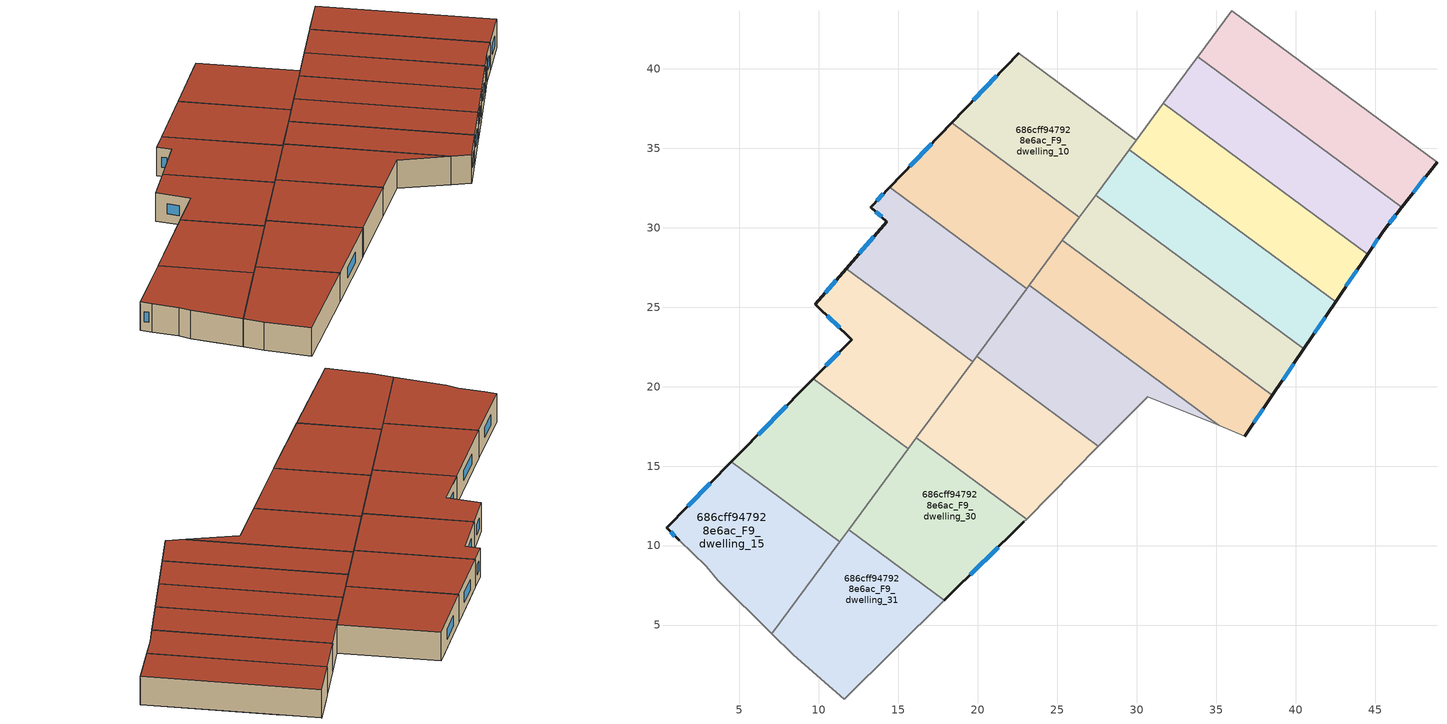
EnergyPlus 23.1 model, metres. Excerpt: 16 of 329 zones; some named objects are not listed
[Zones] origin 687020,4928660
686cff947928e6ac_F9_dwelling_10
 floor to 686cff947928e6ac_F8_dwelling_22 (EU_floor_Construction): 29.17,34.42 26.6,30.93 18.6,36.85 21.62,40 z27
 floor adiabatic (EU_floor_Construction): 29.98,35.51 29.17,34.42 21.62,40 22.57,40.98 z27
 floor to 686cff947928e6ac_F8_dwelling_24 (EU_floor_Construction): 26.6,30.93 26.4,30.67 18.36,36.6 18.6,36.85 z27
 wall outside (EU_wall_Construction): 22.57,40.98 18.36,36.6 z27:30
 wall to 686cff947928e6ac_F9_dwelling_11 (EU_wall_Construction): 18.36,36.6 26.4,30.67 z27:30
 wall to 686cff947928e6ac_F9_dwelling_9 (EU_wall_Construction): 29.98,35.51 22.57,40.98 z27:30
 wall to 686cff947928e6ac_F9_dwelling_25 (EU_wall_Construction): 27.43,32.05 29.55,34.92 z27:30
 wall to 686cff947928e6ac_F9_dwelling_24 (EU_wall_Construction): 29.55,34.92 29.98,35.51 z27:30
 wall to 686cff947928e6ac_F9_dwelling_26 (EU_wall_Construction): 26.4,30.67 27.43,32.05 z27:30
 window (EU_Window_Construction): 21.2,39.56 19.73,38.03 z27.98:29.02
 roof outside (EU_roof_Construction): 26.4,30.67 29.98,35.51 22.57,40.98 18.36,36.6 z30
686cff947928e6ac_F9_dwelling_11
 floor to 686cff947928e6ac_F8_dwelling_24 (EU_floor_Construction): 26.4,30.67 24.1,27.55 15.66,33.79 18.36,36.6 z27
 floor to 686cff947928e6ac_F8_dwelling_25 (EU_floor_Construction): 24.1,27.55 23.09,26.17 14.46,32.54 15.66,33.79 z27
 wall outside (EU_wall_Construction): 18.36,36.6 14.46,32.54 z27:30
 wall to 686cff947928e6ac_F9_dwelling_12 (EU_wall_Construction): 14.46,32.54 23.09,26.17 z27:30
 wall to 686cff947928e6ac_F9_dwelling_27 (EU_wall_Construction): 23.23,26.37 25.32,29.2 z27:30
 wall to 686cff947928e6ac_F9_dwelling_26 (EU_wall_Construction): 25.32,29.2 26.4,30.66 z27:30
 wall to 686cff947928e6ac_F9_dwelling_28 (EU_wall_Construction): 23.09,26.17 23.23,26.37 z27:30
 window (EU_Window_Construction): 17.09,35.28 15.73,33.86 z27.98:29.02
 roof outside (EU_roof_Construction): 23.09,26.17 26.4,30.67 18.36,36.6 14.46,32.54 z30
686cff947928e6ac_F9_dwelling_12
 floor to 686cff947928e6ac_F8_dwelling_25 (EU_floor_Construction): 23.09,26.17 21.19,23.61 13.4,29.37 14.29,30.39 13.26,31.29 14.46,32.54 z27
 floor to 686cff947928e6ac_F8_dwelling_26 (EU_floor_Construction): 21.19,23.61 19.68,21.56 19.5,21.69 21.02,23.74 z27
 floor to 686cff947928e6ac_F8_dwelling_27 (EU_floor_Construction): 21.02,23.74 19.5,21.69 11.72,27.43 13.4,29.37 z27
 wall outside (EU_wall_Construction): 14.46,32.54 13.26,31.29 14.29,30.39 11.72,27.43 z27:30
 wall to 686cff947928e6ac_F9_dwelling_13 (EU_wall_Construction): 11.72,27.43 19.68,21.56 z27:30
 wall to 686cff947928e6ac_F9_dwelling_28 (EU_wall_Construction): 19.93,21.9 23.09,26.17 z27:30
 wall to 686cff947928e6ac_F9_dwelling_29 (EU_wall_Construction): 19.68,21.56 19.93,21.9 z27:30
 window (EU_Window_Construction): 13.45,29.43 12.55,28.39 / 13.59,30.99 13.95,30.68 / 14.07,32.13 13.65,31.69 z27.98:29.02
 roof outside (EU_roof_Construction): 19.68,21.56 23.09,26.17 14.46,32.54 13.26,31.29 14.29,30.39 11.72,27.43 z30
686cff947928e6ac_F9_dwelling_13
 floor to 686cff947928e6ac_F8_dwelling_27 (EU_floor_Construction): 19.5,21.69 17.56,19.06 11.43,23.59 9.78,25.2 11.72,27.43 z27
 floor to 686cff947928e6ac_F8_dwelling_26 (EU_floor_Construction): 19.68,21.56 17.73,18.93 17.56,19.06 19.5,21.69 z27
 floor to 686cff947928e6ac_F8_dwelling_29 (EU_floor_Construction): 17.73,18.93 15.64,16.09 9.65,20.51 12.06,22.97 11.43,23.59 z27
 wall outside (EU_wall_Construction): 11.72,27.43 9.78,25.2 12.06,22.97 9.65,20.51 z27:30
 wall to 686cff947928e6ac_F9_dwelling_14 (EU_wall_Construction): 9.65,20.51 15.64,16.09 z27:30
 wall to 686cff947928e6ac_F9_dwelling_29 (EU_wall_Construction): 16.14,16.77 19.68,21.56 z27:30
 wall to 686cff947928e6ac_F9_dwelling_30 (EU_wall_Construction): 15.64,16.09 16.14,16.77 z27:30
 window (EU_Window_Construction): 11.28,22.17 10.44,21.31 / 10.52,24.47 11.32,23.69 / 11.09,26.71 10.41,25.92 z27.98:29.02
 roof outside (EU_roof_Construction): 15.64,16.09 19.68,21.56 11.72,27.43 9.78,25.2 12.06,22.97 9.65,20.51 z30
686cff947928e6ac_F9_dwelling_14
 floor to 686cff947928e6ac_F8_dwelling_29 (EU_floor_Construction): 15.64,16.09 13.55,13.26 7.17,17.98 9.65,20.51 z27
 floor to 686cff947928e6ac_F8_dwelling_32 (EU_floor_Construction): 11.11,15.07 8.87,12.04 4.5,15.27 7.17,17.98 z27
 floor to 686cff947928e6ac_F8_dwelling_31 (EU_floor_Construction): 13.12,13.58 10.89,10.55 8.87,12.04 11.11,15.07 z27
 floor to 686cff947928e6ac_F8_dwelling_30 (EU_floor_Construction): 13.55,13.26 11.32,10.24 10.89,10.55 13.12,13.58 z27
 wall outside (EU_wall_Construction): 9.65,20.51 4.5,15.27 z27:30
 wall to 686cff947928e6ac_F9_dwelling_15 (EU_wall_Construction): 4.5,15.27 11.32,10.24 z27:30
 wall to 686cff947928e6ac_F9_dwelling_30 (EU_wall_Construction): 11.87,10.99 15.64,16.09 z27:30
 wall to 686cff947928e6ac_F9_dwelling_31 (EU_wall_Construction): 11.32,10.24 11.87,10.99 z27:30
 window (EU_Window_Construction): 7.98,18.8 6.18,16.97 z27.98:29.02
 roof outside (EU_roof_Construction): 11.32,10.24 15.64,16.09 9.65,20.51 4.5,15.27 z30
686cff947928e6ac_F9_dwelling_15
 floor to 686cff947928e6ac_F8_dwelling_32 (EU_floor_Construction): 8.87,12.04 4.86,6.61 3.64,7.81 2.91,8.69 1.2,10.34 0.42,11.11 4.5,15.27 z27
 floor to 686cff947928e6ac_F8_dwelling_31 (EU_floor_Construction): 10.89,10.55 8.91,7.87 9.33,7.55 7.04,4.45 4.86,6.61 8.87,12.04 z27
 floor to 686cff947928e6ac_F8_dwelling_30 (EU_floor_Construction): 11.32,10.24 9.33,7.55 8.91,7.87 10.89,10.55 z27
 wall outside (EU_wall_Construction): 4.5,15.27 0.42,11.11 1.2,10.34 z27:30
 wall adiabatic (EU_wall_Construction): 1.2,10.34 2.91,8.69 3.64,7.81 7.04,4.45 z27:30
 wall to 686cff947928e6ac_F9_dwelling_31 (EU_wall_Construction): 7.04,4.45 11.32,10.24 z27:30
 window (EU_Window_Construction): 0.67,10.86 0.95,10.59 / 3.17,13.92 1.74,12.46 z27.98:29.02
 roof outside (EU_roof_Construction): 7.04,4.45 11.32,10.24 4.5,15.27 0.42,11.11 1.2,10.34 2.91,8.69 3.64,7.81 z30
686cff947928e6ac_F9_dwelling_22
 floor to 686cff947928e6ac_F8_dwelling_15 (EU_floor_Construction): 39.25,41.26 37.8,39.29 47.4,32.21 46.67,31.28 36.97,38.44 39.12,41.35 z27
 floor to 686cff947928e6ac_F8_dwelling_16 (EU_floor_Construction): 39.12,41.35 36.97,38.44 36.83,38.55 37.53,39.5 34.55,41.7 36,43.66 z27
 floor adiabatic (EU_floor_Construction): 48.9,34.13 47.4,32.21 37.8,39.29 39.25,41.26 z27
 floor to 686cff947928e6ac_F8_dwelling_18 (EU_floor_Construction): 37.44,39.56 36.74,38.61 33.85,40.75 34.55,41.7 z27
 floor to 686cff947928e6ac_F8_dwelling_17 (EU_floor_Construction): 37.53,39.5 36.83,38.55 36.74,38.61 37.44,39.56 z27
 wall outside (EU_wall_Construction): 46.67,31.28 48.9,34.13 z27:30
 wall to 686cff947928e6ac_F9_dwelling_21 (EU_wall_Construction): 48.9,34.13 36,43.66 z27:30
 wall to 686cff947928e6ac_F9_dwelling_23 (EU_wall_Construction): 33.85,40.75 46.67,31.28 z27:30
 wall to 686cff947928e6ac_F9_dwelling_9 (EU_wall_Construction): 33.89,40.8 33.85,40.75 z27:30
 wall to 686cff947928e6ac_F9_dwelling_8 (EU_wall_Construction): 36,43.66 33.89,40.8 z27:30
 window (EU_Window_Construction): 47.4,32.2 48.18,33.2 z27.98:29.02
 roof outside (EU_roof_Construction): 46.67,31.28 48.9,34.13 36,43.66 33.85,40.75 z30
686cff947928e6ac_F9_dwelling_23
 floor to 686cff947928e6ac_F8_dwelling_15 (EU_floor_Construction): 46.67,31.28 45.5,29.79 44.66,28.53 34.94,35.7 36.97,38.44 z27
 floor to 686cff947928e6ac_F8_dwelling_18 (EU_floor_Construction): 36.74,38.61 34.58,35.69 34.48,35.76 34.62,35.94 31.82,38 33.85,40.75 z27
 floor to 686cff947928e6ac_F8_dwelling_17 (EU_floor_Construction): 36.83,38.55 34.8,35.8 34.94,35.7 44.66,28.53 44.53,28.34 34.58,35.69 36.74,38.61 z27
 floor to 686cff947928e6ac_F8_dwelling_19 (EU_floor_Construction): 34.62,35.94 34.48,35.76 34.41,35.82 34.54,36 z27
 floor to 686cff947928e6ac_F8_dwelling_16 (EU_floor_Construction): 36.97,38.44 34.94,35.7 34.8,35.8 36.83,38.55 z27
 floor adiabatic (EU_floor_Construction): 34.54,36 34.41,35.82 31.69,37.82 31.82,38 z27
 wall outside (EU_wall_Construction): 44.53,28.34 45.5,29.79 46.67,31.28 z27:30
 wall to 686cff947928e6ac_F9_dwelling_24 (EU_wall_Construction): 31.69,37.82 44.53,28.34 z27:30
 wall to 686cff947928e6ac_F9_dwelling_9 (EU_wall_Construction): 33.85,40.75 31.69,37.82 z27:30
 window (EU_Window_Construction): 45.88,30.27 46.29,30.79 / 44.85,28.81 45.19,29.32 z27.98:29.02
 roof outside (EU_roof_Construction): 45.5,29.79 46.67,31.28 33.85,40.75 31.69,37.82 44.53,28.34 z30
686cff947928e6ac_F9_dwelling_24
 floor to 686cff947928e6ac_F8_dwelling_17 (EU_floor_Construction): 44.53,28.34 42.51,25.35 32.44,32.79 34.58,35.69 z27
 floor to 686cff947928e6ac_F8_dwelling_19 (EU_floor_Construction): 34.48,35.76 32.34,32.86 32.27,32.92 34.41,35.82 z27
 floor to 686cff947928e6ac_F8_dwelling_18 (EU_floor_Construction): 34.58,35.69 32.44,32.79 32.34,32.86 34.48,35.76 z27
 floor adiabatic (EU_floor_Construction): 34.41,35.82 32.27,32.92 29.55,34.92 31.69,37.82 z27
 wall outside (EU_wall_Construction): 42.51,25.35 44.53,28.34 z27:30
 wall to 686cff947928e6ac_F9_dwelling_25 (EU_wall_Construction): 29.55,34.92 42.51,25.35 z27:30
 wall to 686cff947928e6ac_F9_dwelling_9 (EU_wall_Construction): 31.69,37.82 29.98,35.51 z27:30
 window (EU_Window_Construction): 43.17,26.32 43.87,27.37 z27.98:29.02
 roof outside (EU_roof_Construction): 42.51,25.35 44.53,28.34 31.69,37.82 29.55,34.92 z30
686cff947928e6ac_F9_dwelling_25
 floor to 686cff947928e6ac_F8_dwelling_19 (EU_floor_Construction): 42.16,24.82 40.52,22.38 30.14,30.04 32.27,32.92 32.34,32.86 31.97,32.35 z27
 floor to 686cff947928e6ac_F8_dwelling_22 (EU_floor_Construction): 31.74,32.52 29.99,30.15 27.43,32.05 29.17,34.42 z27
 floor to 686cff947928e6ac_F8_dwelling_17 (EU_floor_Construction): 42.51,25.35 42.16,24.82 32.06,32.28 32.44,32.79 z27
 floor to 686cff947928e6ac_F8_dwelling_18 (EU_floor_Construction): 32.44,32.79 32.06,32.28 31.97,32.35 32.34,32.86 z27
 floor adiabatic (EU_floor_Construction): 32.27,32.92 30.14,30.04 29.99,30.15 31.74,32.52 29.17,34.42 29.55,34.92 z27
 wall outside (EU_wall_Construction): 40.52,22.38 42.51,25.35 z27:30
 wall to 686cff947928e6ac_F9_dwelling_26 (EU_wall_Construction): 27.43,32.05 40.52,22.38 z27:30
 window (EU_Window_Construction): 41.17,23.35 41.86,24.38 z27.98:29.02
 roof outside (EU_roof_Construction): 40.52,22.38 42.51,25.35 29.55,34.92 27.43,32.05 z30
686cff947928e6ac_F9_dwelling_26
 floor to 686cff947928e6ac_F8_dwelling_20 (EU_floor_Construction): 30.14,30.04 29.32,28.93 29.24,28.98 30.07,30.1 z27
 floor to 686cff947928e6ac_F8_dwelling_19 (EU_floor_Construction): 40.52,22.38 39.74,21.23 29.32,28.93 30.14,30.04 z27
 floor to 686cff947928e6ac_F8_dwelling_21 (EU_floor_Construction): 39.74,21.23 38.54,19.45 27.89,27.31 29.99,30.15 30.07,30.1 29.24,28.98 29.32,28.93 z27
 floor to 686cff947928e6ac_F8_dwelling_22 (EU_floor_Construction): 29.99,30.15 27.89,27.31 27.82,27.36 29.09,29.09 26.6,30.93 27.43,32.05 z27
 floor to 686cff947928e6ac_F8_dwelling_24 (EU_floor_Construction): 28.2,29.75 26.93,28.02 25.32,29.2 26.6,30.93 z27
 floor to 686cff947928e6ac_F8_dwelling_23 (EU_floor_Construction): 29.09,29.09 27.82,27.36 26.93,28.02 28.2,29.75 z27
 wall outside (EU_wall_Construction): 38.54,19.45 40.52,22.38 z27:30
 wall to 686cff947928e6ac_F9_dwelling_27 (EU_wall_Construction): 25.32,29.2 38.54,19.45 z27:30
 window (EU_Window_Construction): 39.18,20.4 39.87,21.43 z27.98:29.02
 roof outside (EU_roof_Construction): 38.54,19.45 40.52,22.38 27.43,32.05 25.32,29.2 z30
686cff947928e6ac_F9_dwelling_27
 floor to 686cff947928e6ac_F8_dwelling_21 (EU_floor_Construction): 38.54,19.45 37.39,17.74 26.67,25.65 27.89,27.31 z27
 floor to 686cff947928e6ac_F8_dwelling_24 (EU_floor_Construction): 26.93,28.02 24.83,25.18 24.07,25.75 24.94,26.93 24.1,27.55 25.32,29.2 z27
 floor to 686cff947928e6ac_F8_dwelling_22 (EU_floor_Construction): 27.89,27.31 26.67,25.65 26.59,25.71 27.82,27.36 z27
 floor adiabatic (EU_floor_Construction): 24.94,26.93 24.07,25.75 23.23,26.37 24.1,27.55 z27
 floor to 686cff947928e6ac_F8_dwelling_23 (EU_floor_Construction): 27.82,27.36 26.59,25.71 26.67,25.65 37.39,17.74 36.81,16.89 35.15,17.56 24.83,25.18 26.93,28.02 z27
 wall outside (EU_wall_Construction): 36.81,16.89 38.54,19.45 z27:30
 wall adiabatic (EU_wall_Construction): 35.15,17.56 36.81,16.89 z27:30
 wall to 686cff947928e6ac_F9_dwelling_28 (EU_wall_Construction): 23.23,26.37 35.15,17.56 z27:30
 window (EU_Window_Construction): 37.37,17.72 37.98,18.61 z27.98:29.02
 roof outside (EU_roof_Construction): 36.81,16.89 38.54,19.45 25.32,29.2 23.23,26.37 35.15,17.56 z30
686cff947928e6ac_F9_dwelling_28
 floor to 686cff947928e6ac_F8_dwelling_26 (EU_floor_Construction): 29.11,17.76 27.6,16.24 19.93,21.9 21.19,23.61 z27
 floor adiabatic (EU_floor_Construction): 30.69,19.37 29.11,17.76 21.19,23.61 23.23,26.37 35.15,17.56 z27
 wall adiabatic (EU_wall_Construction): 27.6,16.24 30.69,19.37 35.15,17.56 z27:30
 wall to 686cff947928e6ac_F9_dwelling_29 (EU_wall_Construction): 19.93,21.9 27.6,16.24 z27:30
 roof outside (EU_roof_Construction): 35.15,17.56 23.23,26.37 19.93,21.9 27.6,16.24 30.69,19.37 z30
686cff947928e6ac_F9_dwelling_29
 floor to 686cff947928e6ac_F8_dwelling_26 (EU_floor_Construction): 27.6,16.24 24.97,13.58 17.73,18.93 19.93,21.9 z27
 floor to 686cff947928e6ac_F8_dwelling_28 (EU_floor_Construction): 24.97,13.58 23.07,11.66 16.56,16.47 18.15,18.62 z27
 floor to 686cff947928e6ac_F8_dwelling_29 (EU_floor_Construction): 18.15,18.62 16.56,16.47 16.14,16.77 17.73,18.93 z27
 wall adiabatic (EU_wall_Construction): 23.07,11.66 27.6,16.24 z27:30
 wall to 686cff947928e6ac_F9_dwelling_30 (EU_wall_Construction): 16.14,16.77 23.07,11.66 z27:30
 roof outside (EU_roof_Construction): 23.07,11.66 27.6,16.24 19.93,21.9 16.14,16.77 z30
686cff947928e6ac_F9_dwelling_30
 floor to 686cff947928e6ac_F8_dwelling_28 (EU_floor_Construction): 23.07,11.66 22.9,11.49 19.93,8.55 13.96,12.96 16.56,16.47 z27
 floor to 686cff947928e6ac_F8_dwelling_29 (EU_floor_Construction): 16.56,16.47 13.96,12.96 13.55,13.26 16.14,16.77 z27
 floor to 686cff947928e6ac_F8_dwelling_30 (EU_floor_Construction): 19.93,8.55 17.9,6.55 11.88,10.99 13.55,13.26 z27
 wall outside (EU_wall_Construction): 17.9,6.54 22.9,11.49 z27:30
 wall adiabatic (EU_wall_Construction): 22.9,11.49 23.07,11.66 z27:30
 wall to 686cff947928e6ac_F9_dwelling_31 (EU_wall_Construction): 11.88,10.99 17.9,6.54 z27:30
 window (EU_Window_Construction): 19.53,8.15 21.28,9.88 z27.98:29.02
 roof outside (EU_roof_Construction): 22.9,11.49 23.07,11.66 16.14,16.77 11.88,10.99 17.9,6.54 z30
686cff947928e6ac_F9_dwelling_31
 floor to 686cff947928e6ac_F8_dwelling_30 (EU_floor_Construction): 17.9,6.55 14.82,3.51 9.33,7.55 11.88,10.99 z27
 floor to 686cff947928e6ac_F8_dwelling_31 (EU_floor_Construction): 14.82,3.51 11.59,0.33 8.38,3.13 7.04,4.45 9.33,7.55 z27
 wall adiabatic (EU_wall_Construction): 7.04,4.45 8.38,3.13 11.59,0.33 17.9,6.54 z27:30
 roof outside (EU_roof_Construction): 17.9,6.54 11.88,10.99 7.04,4.45 8.38,3.13 11.59,0.33 z30
[Building]
EU S2 Campaign: North Axis=0; Terrain=City; Solar Distribution=FullExterior
[Site:Location]
Bologna: Latitude=44.5; Longitude=11.25; Time Zone=1; Elevation=37
[SizingPeriod:WeatherFileDays]
AnnualSizingPeriod: Begin Month=1; Begin Day of Month=1; End Month=12; End Day of Month=31; Day of Week for Start Day=Monday; Use Weather File Daylight Saving Period=No; Use Weather File Rain and Snow Indicators=No
[MATERIAL]
EU_InternalMass_Material: Roughness=MediumRough; Thickness=0.1; Conductivity=1; Density=1800; Specific Heat=900; Thermal Absorptance=0.9; Solar Absorptance=0.7; Visible Absorptance=0.7
[MATERIAL:NOMASS] Roughness=MediumRough; Thermal Absorptance=0.9; Solar Absorptance=0.7; Visible Absorptance=0.7
Name | Thermal Resistance
EU_wall_NoMass | 0.905828
EU_roof_NoMass | 0.37593
EU_floor_NoMass | 0.67114
[WINDOWMATERIAL:SIMPLEGLAZINGSYSTEM]
EU_Window_SimpleGlazing: UFactor=4.52486; Solar Heat Gain Coefficient=0.85; Visible Transmittance=0.85
[CONSTRUCTION]
EU_wall_Construction: EU_wall_NoMass
EU_roof_Construction: EU_roof_NoMass
EU_floor_Construction: EU_floor_NoMass
EU_Window_Construction: EU_Window_SimpleGlazing
EU_InternalMass_Construction: EU_InternalMass_Material
[ZONE] Type=1; Multiplier=1; Ceiling Height=autocalculate; Floor Area=autocalculate; Part of Total Floor Area=Yes
Name | Volume
686cff947928e6ac_F9_dwelling_10 | 173.537
686cff947928e6ac_F9_dwelling_11 | 173.506
686cff947928e6ac_F9_dwelling_12; 686cff947928e6ac_F9_dwelling_31 | 173.542
686cff947928e6ac_F9_dwelling_13 | 173.541
686cff947928e6ac_F9_dwelling_14 | 173.514
686cff947928e6ac_F9_dwelling_15 | 173.549
686cff947928e6ac_F9_dwelling_22; 686cff947928e6ac_F9_dwelling_30 | 173.526
686cff947928e6ac_F9_dwelling_23 | 173.555
686cff947928e6ac_F9_dwelling_24 | 173.491
686cff947928e6ac_F9_dwelling_25 | 173.551
686cff947928e6ac_F9_dwelling_26; 686cff947928e6ac_F9_dwelling_28 | 173.533
686cff947928e6ac_F9_dwelling_27 | 173.517
686cff947928e6ac_F9_dwelling_29 | 173.536
[INTERNALMASS] Construction=EU_InternalMass_Construction
Name | Zone or ZoneList | Surface Area
686cff947928e6ac_F9_dwelling_10_EU_InternalMass | 686cff947928e6ac_F9_dwelling_10 | 57.8456
686cff947928e6ac_F9_dwelling_11_EU_InternalMass | 686cff947928e6ac_F9_dwelling_11 | 57.8355
686cff947928e6ac_F9_dwelling_12_EU_InternalMass | 686cff947928e6ac_F9_dwelling_12 | 57.8468
686cff947928e6ac_F9_dwelling_13_EU_InternalMass | 686cff947928e6ac_F9_dwelling_13 | 57.8466
686cff947928e6ac_F9_dwelling_14_EU_InternalMass | 686cff947928e6ac_F9_dwelling_14 | 57.8382
686cff947928e6ac_F9_dwelling_15_EU_InternalMass | 686cff947928e6ac_F9_dwelling_15 | 57.8495
686cff947928e6ac_F9_dwelling_22_EU_InternalMass | 686cff947928e6ac_F9_dwelling_22 | 57.8421
686cff947928e6ac_F9_dwelling_23_EU_InternalMass | 686cff947928e6ac_F9_dwelling_23 | 57.8517
686cff947928e6ac_F9_dwelling_24_EU_InternalMass | 686cff947928e6ac_F9_dwelling_24 | 57.8305
686cff947928e6ac_F9_dwelling_25_EU_InternalMass | 686cff947928e6ac_F9_dwelling_25 | 57.8501
686cff947928e6ac_F9_dwelling_26_EU_InternalMass | 686cff947928e6ac_F9_dwelling_26 | 57.8445
686cff947928e6ac_F9_dwelling_27_EU_InternalMass | 686cff947928e6ac_F9_dwelling_27 | 57.8393
686cff947928e6ac_F9_dwelling_28_EU_InternalMass | 686cff947928e6ac_F9_dwelling_28 | 57.8445
686cff947928e6ac_F9_dwelling_29_EU_InternalMass | 686cff947928e6ac_F9_dwelling_29 | 57.8451
686cff947928e6ac_F9_dwelling_30_EU_InternalMass | 686cff947928e6ac_F9_dwelling_30 | 57.8422
686cff947928e6ac_F9_dwelling_31_EU_InternalMass | 686cff947928e6ac_F9_dwelling_31 | 57.847
[OTHEREQUIPMENT] Fuel Type=Electricity; Design Level Calculation Method=Watts/Area; Power per Zone Floor Area=1; Fraction Latent=0; Fraction Radiant=0; Fraction Lost=0; Carbon Dioxide Generation Rate=0; EndUse Subcategory=EU_Step8_InternalGains
Name | Zone or ZoneList or Space or SpaceList | Schedule
EU_Step8_InternalGain_686cff947928e6ac_F9_dwelling_10_f000 | 686cff947928e6ac_F9_dwelling_10 | EU_Step8_GainSchedule_686cff947928e6ac_F9_dwelling_10_f000
EU_Step8_InternalGain_686cff947928e6ac_F9_dwelling_11_f000 | 686cff947928e6ac_F9_dwelling_11 | EU_Step8_GainSchedule_686cff947928e6ac_F9_dwelling_11_f000
EU_Step8_InternalGain_686cff947928e6ac_F9_dwelling_12_f000 | 686cff947928e6ac_F9_dwelling_12 | EU_Step8_GainSchedule_686cff947928e6ac_F9_dwelling_12_f000
EU_Step8_InternalGain_686cff947928e6ac_F9_dwelling_13_f000 | 686cff947928e6ac_F9_dwelling_13 | EU_Step8_GainSchedule_686cff947928e6ac_F9_dwelling_13_f000
EU_Step8_InternalGain_686cff947928e6ac_F9_dwelling_14_f000 | 686cff947928e6ac_F9_dwelling_14 | EU_Step8_GainSchedule_686cff947928e6ac_F9_dwelling_14_f000
EU_Step8_InternalGain_686cff947928e6ac_F9_dwelling_15_f000 | 686cff947928e6ac_F9_dwelling_15 | EU_Step8_GainSchedule_686cff947928e6ac_F9_dwelling_15_f000
EU_Step8_InternalGain_686cff947928e6ac_F9_dwelling_22_f000 | 686cff947928e6ac_F9_dwelling_22 | EU_Step8_GainSchedule_686cff947928e6ac_F9_dwelling_22_f000
EU_Step8_InternalGain_686cff947928e6ac_F9_dwelling_23_f000 | 686cff947928e6ac_F9_dwelling_23 | EU_Step8_GainSchedule_686cff947928e6ac_F9_dwelling_23_f000
EU_Step8_InternalGain_686cff947928e6ac_F9_dwelling_24_f000 | 686cff947928e6ac_F9_dwelling_24 | EU_Step8_GainSchedule_686cff947928e6ac_F9_dwelling_24_f000
EU_Step8_InternalGain_686cff947928e6ac_F9_dwelling_25_f000 | 686cff947928e6ac_F9_dwelling_25 | EU_Step8_GainSchedule_686cff947928e6ac_F9_dwelling_25_f000
EU_Step8_InternalGain_686cff947928e6ac_F9_dwelling_26_f000 | 686cff947928e6ac_F9_dwelling_26 | EU_Step8_GainSchedule_686cff947928e6ac_F9_dwelling_26_f000
EU_Step8_InternalGain_686cff947928e6ac_F9_dwelling_27_f000 | 686cff947928e6ac_F9_dwelling_27 | EU_Step8_GainSchedule_686cff947928e6ac_F9_dwelling_27_f000
EU_Step8_InternalGain_686cff947928e6ac_F9_dwelling_28_f000 | 686cff947928e6ac_F9_dwelling_28 | EU_Step8_GainSchedule_686cff947928e6ac_F9_dwelling_28_f000
EU_Step8_InternalGain_686cff947928e6ac_F9_dwelling_29_f000 | 686cff947928e6ac_F9_dwelling_29 | EU_Step8_GainSchedule_686cff947928e6ac_F9_dwelling_29_f000
EU_Step8_InternalGain_686cff947928e6ac_F9_dwelling_30_f000 | 686cff947928e6ac_F9_dwelling_30 | EU_Step8_GainSchedule_686cff947928e6ac_F9_dwelling_30_f000
EU_Step8_InternalGain_686cff947928e6ac_F9_dwelling_31_f000 | 686cff947928e6ac_F9_dwelling_31 | EU_Step8_GainSchedule_686cff947928e6ac_F9_dwelling_31_f000
[ZONEVENTILATION:DESIGNFLOWRATE] Schedule=EU_AlwaysOn; Design Flow Rate Calculation Method=AirChanges/Hour; Air Changes per Hour=0.73129; Ventilation Type=Natural; Fan Pressure Rise=0; Fan Total Efficiency=1; Constant Term Coefficient=1; Temperature Term Coefficient=0; Velocity Term Coefficient=0; Velocity Squared Term Coefficient=0; Minimum Indoor Temperature=-100; Maximum Indoor Temperature=100; Delta Temperature=-100; Minimum Outdoor Temperature=-100; Maximum Outdoor Temperature=100; Maximum Wind Speed=40
Name | Zone or ZoneList or Space or SpaceList
EU_ConstantAir_686cff947928e6ac_F9_dwelling_10 | 686cff947928e6ac_F9_dwelling_10
EU_ConstantAir_686cff947928e6ac_F9_dwelling_11 | 686cff947928e6ac_F9_dwelling_11
EU_ConstantAir_686cff947928e6ac_F9_dwelling_12 | 686cff947928e6ac_F9_dwelling_12
EU_ConstantAir_686cff947928e6ac_F9_dwelling_13 | 686cff947928e6ac_F9_dwelling_13
EU_ConstantAir_686cff947928e6ac_F9_dwelling_14 | 686cff947928e6ac_F9_dwelling_14
EU_ConstantAir_686cff947928e6ac_F9_dwelling_15 | 686cff947928e6ac_F9_dwelling_15
EU_ConstantAir_686cff947928e6ac_F9_dwelling_22 | 686cff947928e6ac_F9_dwelling_22
EU_ConstantAir_686cff947928e6ac_F9_dwelling_23 | 686cff947928e6ac_F9_dwelling_23
EU_ConstantAir_686cff947928e6ac_F9_dwelling_24 | 686cff947928e6ac_F9_dwelling_24
EU_ConstantAir_686cff947928e6ac_F9_dwelling_25 | 686cff947928e6ac_F9_dwelling_25
EU_ConstantAir_686cff947928e6ac_F9_dwelling_26 | 686cff947928e6ac_F9_dwelling_26
EU_ConstantAir_686cff947928e6ac_F9_dwelling_27 | 686cff947928e6ac_F9_dwelling_27
EU_ConstantAir_686cff947928e6ac_F9_dwelling_28 | 686cff947928e6ac_F9_dwelling_28
EU_ConstantAir_686cff947928e6ac_F9_dwelling_29 | 686cff947928e6ac_F9_dwelling_29
EU_ConstantAir_686cff947928e6ac_F9_dwelling_30 | 686cff947928e6ac_F9_dwelling_30
EU_ConstantAir_686cff947928e6ac_F9_dwelling_31 | 686cff947928e6ac_F9_dwelling_31
[HVACTEMPLATE:ZONE:IDEALLOADSAIRSYSTEM] System Availability Schedule=EU_AlwaysOn; Maximum Heating Supply Air Temperature=50; Minimum Cooling Supply Air Temperature=13; Maximum Heating Supply Air Humidity Ratio=0.0156; Minimum Cooling Supply Air Humidity Ratio=0.0077; Heating Limit=NoLimit; Cooling Limit=NoLimit; Heating Availability Schedule=EU_AlwaysOn; Cooling Availability Schedule=EU_CoolingOff; Dehumidification Control Type=ConstantSensibleHeatRatio; Cooling Sensible Heat Ratio=0.7; Dehumidification Setpoint=60; Humidification Control Type=None; Humidification Setpoint=30; Outdoor Air Method=None; Outdoor Air Flow Rate per Person=0.00944; Outdoor Air Flow Rate per Zone Floor Area=0; Outdoor Air Flow Rate per Zone=0; Demand Controlled Ventilation Type=None; Outdoor Air Economizer Type=NoEconomizer; Heat Recovery Type=None; Sensible Heat Recovery Effectiveness=0.7; Latent Heat Recovery Effectiveness=0.65
Name | Template Thermostat
686cff947928e6ac_F9_dwelling_10 | EU_HeatOnly_686cff947928e6ac_F9_dwelling_10
686cff947928e6ac_F9_dwelling_11 | EU_HeatOnly_686cff947928e6ac_F9_dwelling_11
686cff947928e6ac_F9_dwelling_12 | EU_HeatOnly_686cff947928e6ac_F9_dwelling_12
686cff947928e6ac_F9_dwelling_13 | EU_HeatOnly_686cff947928e6ac_F9_dwelling_13
686cff947928e6ac_F9_dwelling_14 | EU_HeatOnly_686cff947928e6ac_F9_dwelling_14
686cff947928e6ac_F9_dwelling_15 | EU_HeatOnly_686cff947928e6ac_F9_dwelling_15
686cff947928e6ac_F9_dwelling_22 | EU_HeatOnly_686cff947928e6ac_F9_dwelling_22
686cff947928e6ac_F9_dwelling_23 | EU_HeatOnly_686cff947928e6ac_F9_dwelling_23
686cff947928e6ac_F9_dwelling_24 | EU_HeatOnly_686cff947928e6ac_F9_dwelling_24
686cff947928e6ac_F9_dwelling_25 | EU_HeatOnly_686cff947928e6ac_F9_dwelling_25
686cff947928e6ac_F9_dwelling_26 | EU_HeatOnly_686cff947928e6ac_F9_dwelling_26
686cff947928e6ac_F9_dwelling_27 | EU_HeatOnly_686cff947928e6ac_F9_dwelling_27
686cff947928e6ac_F9_dwelling_28 | EU_HeatOnly_686cff947928e6ac_F9_dwelling_28
686cff947928e6ac_F9_dwelling_29 | EU_HeatOnly_686cff947928e6ac_F9_dwelling_29
686cff947928e6ac_F9_dwelling_30 | EU_HeatOnly_686cff947928e6ac_F9_dwelling_30
686cff947928e6ac_F9_dwelling_31 | EU_HeatOnly_686cff947928e6ac_F9_dwelling_31
[SIZING:ZONE] Zone Cooling Design Supply Air Temperature Input Method=SupplyAirTemperature; Zone Cooling Design Supply Air Temperature=13; Zone Heating Design Supply Air Temperature Input Method=SupplyAirTemperature; Zone Heating Design Supply Air Temperature=50; Zone Cooling Design Supply Air Humidity Ratio=0.008; Zone Heating Design Supply Air Humidity Ratio=0.008; Cooling Design Air Flow Method=DesignDay; Cooling Design Air Flow Rate=0; Cooling Minimum Air Flow per Zone Floor Area=0.000762; Cooling Minimum Air Flow=0; Cooling Minimum Air Flow Fraction=0.2; Heating Design Air Flow Method=DesignDay; Heating Design Air Flow Rate=0; Heating Maximum Air Flow per Zone Floor Area=0.002032; Heating Maximum Air Flow=0.141576; Heating Maximum Air Flow Fraction=0.3; Account for Dedicated Outdoor Air System=No; Dedicated Outdoor Air System Control Strategy=NeutralSupplyAir; Dedicated Outdoor Air Low Setpoint Temperature for Design=autosize; Dedicated Outdoor Air High Setpoint Temperature for Design=autosize; Zone Load Sizing Method=Sensible Load Only No Latent Load; Zone Latent Cooling Design Supply Air Humidity Ratio Input Method=HumidityRatioDifference; Zone Cooling Design Supply Air Humidity Ratio Difference=0.005; Zone Latent Heating Design Supply Air Humidity Ratio Input Method=HumidityRatioDifference; Zone Humidification Design Supply Air Humidity Ratio Difference=0.005
686cff947928e6ac_F9_dwelling_10; 686cff947928e6ac_F9_dwelling_11; 686cff947928e6ac_F9_dwelling_12; 686cff947928e6ac_F9_dwelling_13; 686cff947928e6ac_F9_dwelling_14; 686cff947928e6ac_F9_dwelling_15; 686cff947928e6ac_F9_dwelling_22; 686cff947928e6ac_F9_dwelling_23; 686cff947928e6ac_F9_dwelling_24; 686cff947928e6ac_F9_dwelling_25; 686cff947928e6ac_F9_dwelling_26; 686cff947928e6ac_F9_dwelling_27; 686cff947928e6ac_F9_dwelling_28; 686cff947928e6ac_F9_dwelling_29; 686cff947928e6ac_F9_dwelling_30; 686cff947928e6ac_F9_dwelling_31
[SCHEDULE:CONSTANT]
Name | Hourly Value
EU_AlwaysOn | 1
EU_CoolingOff | 0
[SCHEDULE:FILE] Column Number=1; Rows to Skip at Top=0; Number of Hours of Data=8760; Column Separator=Comma; Interpolate to Timestep=No; Minutes per Item=60; Adjust Schedule for Daylight Savings=Yes
Name | File
EU_Step8_GainSchedule_686cff947928e6ac_F9_dwelling_10_f000 | ../../schedules/686cff947928e6ac/686cff947928e6ac_F9_dwelling_10_f000_gain.csv
EU_Step8_GainSchedule_686cff947928e6ac_F9_dwelling_11_f000 | ../../schedules/686cff947928e6ac/686cff947928e6ac_F9_dwelling_11_f000_gain.csv
EU_Step8_GainSchedule_686cff947928e6ac_F9_dwelling_12_f000 | ../../schedules/686cff947928e6ac/686cff947928e6ac_F9_dwelling_12_f000_gain.csv
EU_Step8_GainSchedule_686cff947928e6ac_F9_dwelling_13_f000 | ../../schedules/686cff947928e6ac/686cff947928e6ac_F9_dwelling_13_f000_gain.csv
EU_Step8_GainSchedule_686cff947928e6ac_F9_dwelling_14_f000 | ../../schedules/686cff947928e6ac/686cff947928e6ac_F9_dwelling_14_f000_gain.csv
EU_Step8_GainSchedule_686cff947928e6ac_F9_dwelling_15_f000 | ../../schedules/686cff947928e6ac/686cff947928e6ac_F9_dwelling_15_f000_gain.csv
EU_Step8_GainSchedule_686cff947928e6ac_F9_dwelling_22_f000 | ../../schedules/686cff947928e6ac/686cff947928e6ac_F9_dwelling_22_f000_gain.csv
EU_Step8_GainSchedule_686cff947928e6ac_F9_dwelling_23_f000 | ../../schedules/686cff947928e6ac/686cff947928e6ac_F9_dwelling_23_f000_gain.csv
EU_Step8_GainSchedule_686cff947928e6ac_F9_dwelling_24_f000 | ../../schedules/686cff947928e6ac/686cff947928e6ac_F9_dwelling_24_f000_gain.csv
EU_Step8_GainSchedule_686cff947928e6ac_F9_dwelling_25_f000 | ../../schedules/686cff947928e6ac/686cff947928e6ac_F9_dwelling_25_f000_gain.csv
EU_Step8_GainSchedule_686cff947928e6ac_F9_dwelling_26_f000 | ../../schedules/686cff947928e6ac/686cff947928e6ac_F9_dwelling_26_f000_gain.csv
EU_Step8_GainSchedule_686cff947928e6ac_F9_dwelling_27_f000 | ../../schedules/686cff947928e6ac/686cff947928e6ac_F9_dwelling_27_f000_gain.csv
EU_Step8_GainSchedule_686cff947928e6ac_F9_dwelling_28_f000 | ../../schedules/686cff947928e6ac/686cff947928e6ac_F9_dwelling_28_f000_gain.csv
EU_Step8_GainSchedule_686cff947928e6ac_F9_dwelling_29_f000 | ../../schedules/686cff947928e6ac/686cff947928e6ac_F9_dwelling_29_f000_gain.csv
EU_Step8_GainSchedule_686cff947928e6ac_F9_dwelling_30_f000 | ../../schedules/686cff947928e6ac/686cff947928e6ac_F9_dwelling_30_f000_gain.csv
EU_Step8_GainSchedule_686cff947928e6ac_F9_dwelling_31_f000 | ../../schedules/686cff947928e6ac/686cff947928e6ac_F9_dwelling_31_f000_gain.csv
